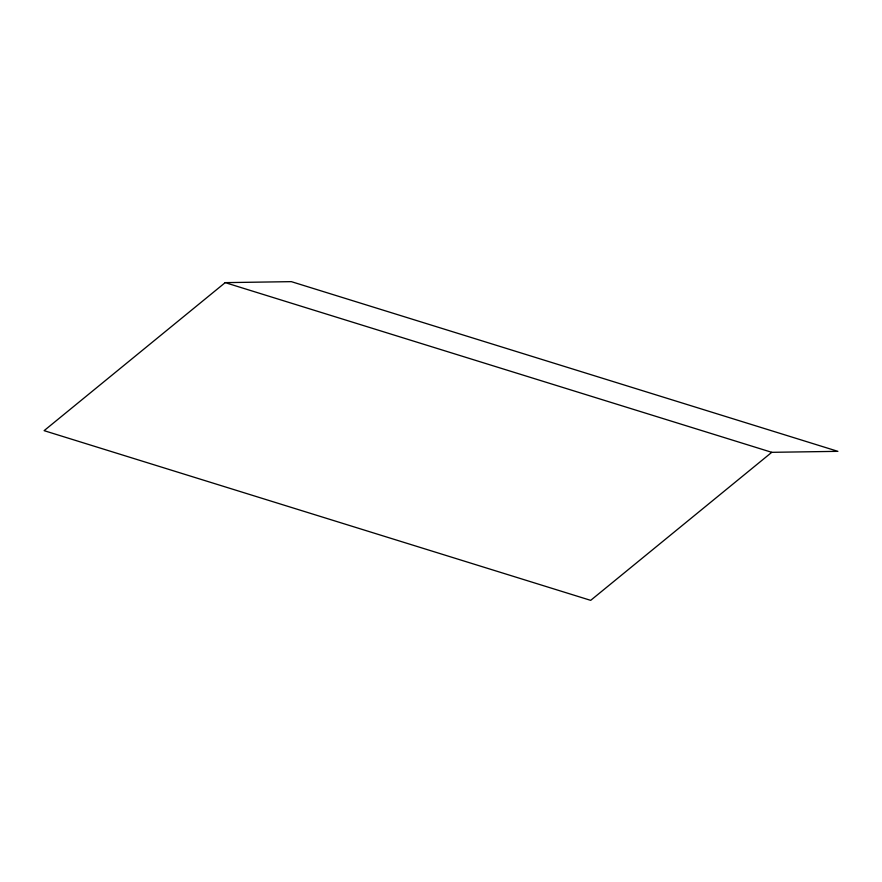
<?xml version="1.0" encoding="UTF-8"?>
<svg xmlns="http://www.w3.org/2000/svg" width="882" height="882" viewBox="0 0 882 882"><rect width="100%" height="100%" fill="white"/><g stroke="black" fill="none" stroke-linecap="round" stroke-linejoin="round"><path stroke-width="1.32" d="M225.197 282.637L44.1 430.659L590.675 600.355L771.772 452.323L837.9 451.341L291.325 281.645L225.197 282.637L771.772 452.323"/></g></svg>
